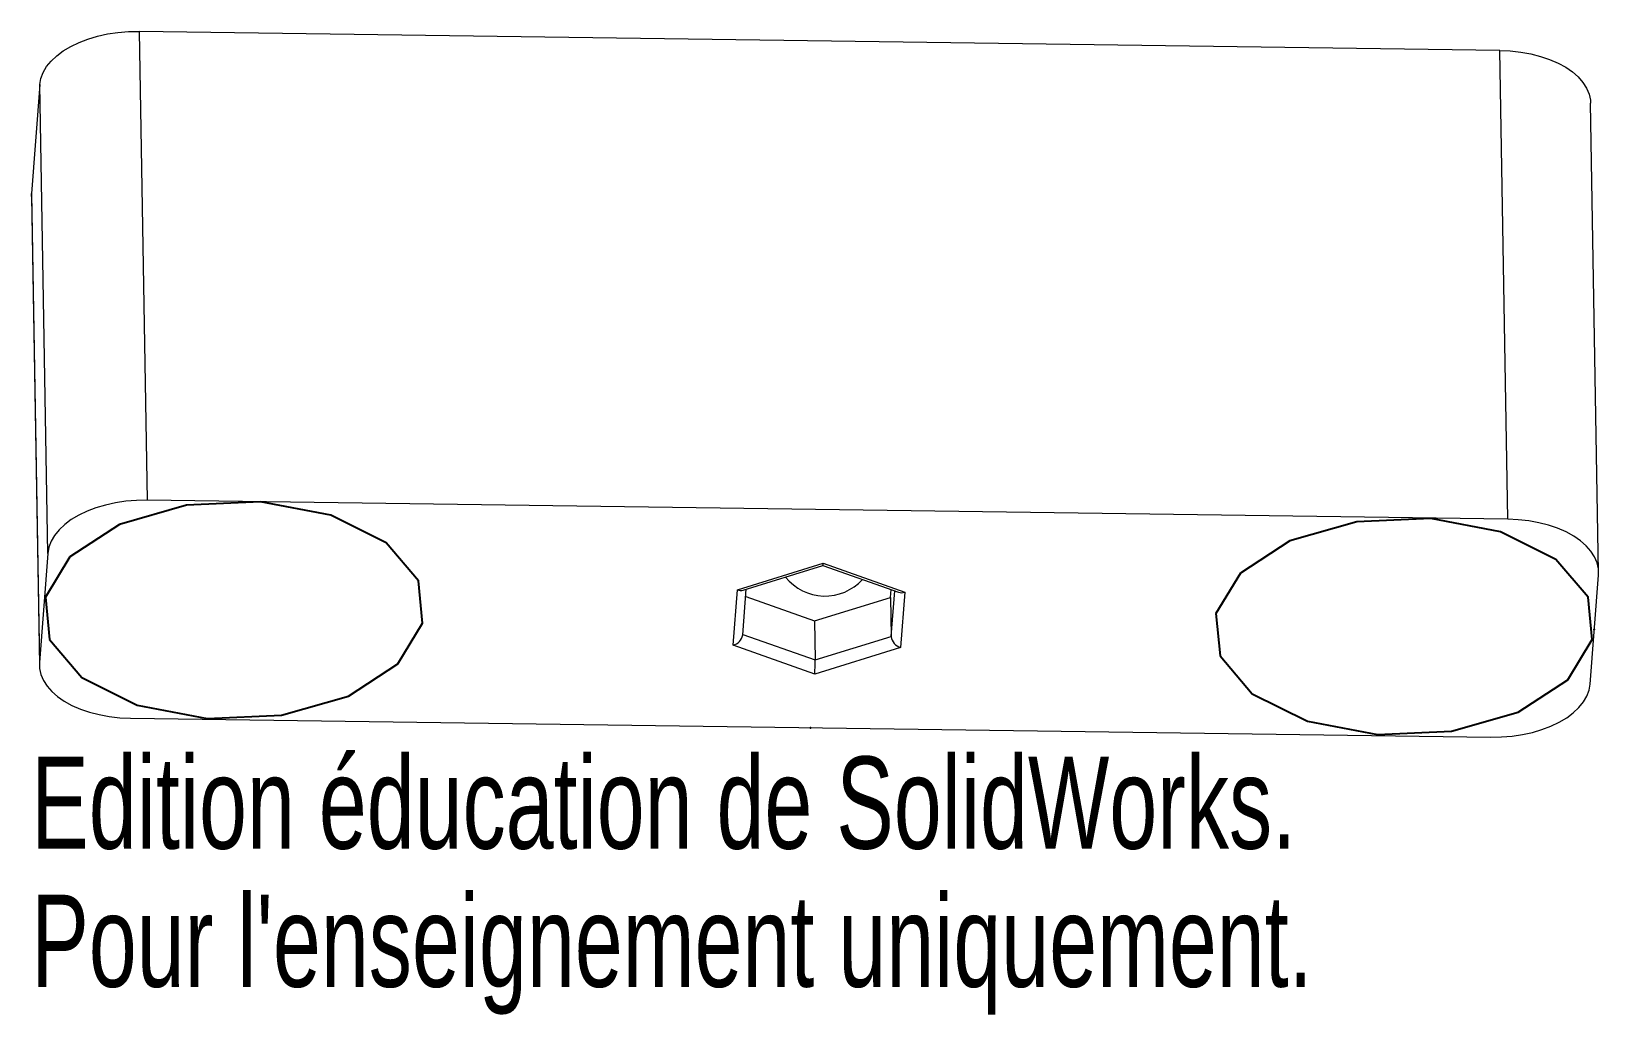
# Model space of a CAD drawing. Header units: millimetres. Extents: x -0.7 to 81.6, y -51.7 to -0.1.
import ezdxf

# ---------------------------------------------------------------- set-up
doc = ezdxf.new("R2010")
doc.units = ezdxf.units.MM
doc.header["$PDSIZE"] = -1
doc.styles.add('SLDTEXTSTYLE0', font='TXT', dxfattribs={"width": 0.7})

msp = doc.modelspace()

# ---------------------------------------------------------------- linework, layer by layer
at = {"color": 7, "linetype": 'Continuous', "lineweight": 15}
for p, q in [((4.995, -0.07), (5.414, -24.674)), ((76.417, -1.067), (4.995, -0.07)), ((76.837, -25.672), (76.417, -1.067)), ((-0.222, -2.86), (-0.666, -8.58)), ((0.198, -27.464), (-0.222, -2.86)), ((81.614, -28.446), (81.194, -3.842)), ((-0.671, -8.735), (-0.666, -8.58)), ((-0.671, -8.735), (-0.251, -33.339)), ((-0.666, -8.58), (-0.247, -33.184)), ((76.837, -25.672), (5.414, -24.674)), ((0.198, -27.464), (-0.247, -33.184)), ((36.399, -29.378), (40.907, -27.987)), ((36.697, -29.397), (40.89, -28.103)), ((40.889, -28.103), (44.86, -29.507)), ((40.907, -27.987), (45.189, -29.501)), ((81.165, -34.321), (81.609, -28.601)), ((36.173, -32.284), (36.399, -29.378)), ((36.677, -31.748), (36.864, -29.346)), ((44.435, -29.775), (44.467, -29.368)), ((45.189, -29.501), (44.964, -32.407)), ((36.834, -29.733), (40.439, -31.008)), ((40.439, -31.008), (44.435, -29.775)), ((44.435, -29.775), (44.47, -31.825)), ((40.439, -31.008), (40.474, -33.059)), ((40.474, -33.059), (44.47, -31.825)), ((40.456, -33.799), (36.173, -32.284)), ((44.964, -32.407), (40.456, -33.799)), ((4.526, -36.114), (75.948, -37.111))]:
    msp.add_line(p, q, dxfattribs=at)
at = {"color": 8, "linetype": 'Continuous', "lineweight": 15}
for p, q in [((44.47, -31.825), (44.656, -29.435)), ((36.68, -31.717), (40.474, -33.059))]:
    msp.add_line(p, q, dxfattribs=at)
at = {"color": 7, "linetype": 'Continuous', "lineweight": 15, "flags": 128}
for points in [[(-0.222, -2.86), (-0.166, -2.54), (-0.047, -2.225), (0.131, -1.919), (0.369, -1.626), (0.662, -1.349), (1.006, -1.092), (1.398, -0.858), (1.832, -0.65), (2.303, -0.471), (2.806, -0.323), (3.333, -0.207), (3.878, -0.126), (4.434, -0.08), (4.995, -0.07)], [(76.417, -1.067), (76.975, -1.093), (77.523, -1.155), (78.054, -1.251), (78.562, -1.381), (79.04, -1.543), (79.483, -1.735), (79.884, -1.954), (80.238, -2.199), (80.542, -2.465), (80.791, -2.749), (80.982, -3.049), (81.114, -3.359), (81.183, -3.676), (81.194, -3.842)], [(5.414, -24.674), (4.854, -24.684), (4.297, -24.73), (3.752, -24.812), (3.225, -24.927), (2.723, -25.075), (2.252, -25.255), (1.818, -25.462), (1.426, -25.696), (1.081, -25.953), (0.789, -26.23), (0.551, -26.524), (0.372, -26.83), (0.254, -27.145), (0.198, -27.464)], [(81.609, -28.601), (81.603, -28.281), (81.533, -27.963), (81.402, -27.653), (81.211, -27.354), (80.962, -27.069), (80.658, -26.803), (80.303, -26.559), (79.902, -26.339), (79.46, -26.147), (78.982, -25.985), (78.474, -25.855), (77.943, -25.759), (77.395, -25.698), (76.837, -25.672)], [(-0.247, -33.184), (-0.24, -33.505), (-0.171, -33.822), (-0.04, -34.133), (0.152, -34.432), (0.401, -34.716), (0.704, -34.982), (1.059, -35.227), (1.46, -35.446), (1.903, -35.638), (2.381, -35.8), (2.889, -35.93), (3.42, -36.027), (3.968, -36.088), (4.526, -36.114)], [(75.948, -37.111), (76.509, -37.101), (77.065, -37.055), (77.61, -36.974), (78.137, -36.858), (78.639, -36.71), (79.111, -36.531), (79.545, -36.323), (79.937, -36.089), (80.281, -35.832), (80.574, -35.555), (80.811, -35.262), (80.99, -34.956), (81.109, -34.641), (81.165, -34.321)]]:
    msp.add_lwpolyline(points, dxfattribs=at)
at = {"color": 7, "linetype": 'Continuous', "flags": 128}
for points in [[(0.283, -31.988), (1.975, -33.98), (4.884, -35.434), (8.566, -36.129), (12.461, -35.96), (15.977, -34.952), (18.577, -33.258), (19.866, -31.136), (19.648, -28.91), (17.956, -26.919), (15.048, -25.464), (11.365, -24.769), (7.47, -24.938), (3.955, -25.947), (1.354, -27.641), (0.065, -29.762), (0.283, -31.988)], [(61.741, -32.842), (63.429, -34.829), (66.33, -36.279), (70.003, -36.973), (73.888, -36.804), (77.395, -35.798), (79.988, -34.109), (81.274, -31.993), (81.057, -29.772), (79.369, -27.786), (76.468, -26.335), (72.795, -25.642), (68.91, -25.811), (65.403, -26.816), (62.81, -28.506), (61.524, -30.622), (61.741, -32.842)]]:
    msp.add_lwpolyline(points, dxfattribs=at)
at = {"color": 7, "linetype": 'Continuous', "lineweight": 15}
for centre, radius, start, end in [((40.999, -27.063), 2.643, 218.48659, 317.8923), ((40.602, -28.001), 0.305, 340.43965, 2.66482), ((36.576, -28.942), 0.472, 247.88294, 284.83561), ((45.015, -29.007), 0.524, 252.7673, 289.41265), ((36, -31.616), 0.69, 284.51835, 348.97056), ((45.182, -31.721), 0.72, 188.28364, 252.30652), ((31.218, -33.196), 9.258, 356.26419, 0.8487)]:
    msp.add_arc(centre, radius, start, end, dxfattribs=at)
at = {"color": 7, "linetype": 'Continuous'}
for p in [(81.387, -31.461), (40.237, -36.613)]:
    msp.add_point(p, dxfattribs=at)

# ---------------------------------------------------------------- texts
at = {"color": 7, "linetype": 'Continuous', "char_height": 4.83362, "attachment_point": 1, "style": 'SLDTEXTSTYLE0'}
for s, insert in [('Edition éducation de SolidWorks.', (-0.671, -38.131)), ("Pour l'enseignement uniquement.", (-0.671, -45.381))]:
    msp.add_mtext(s, dxfattribs=dict(at, insert=insert))

doc.saveas('drawing.dxf')
